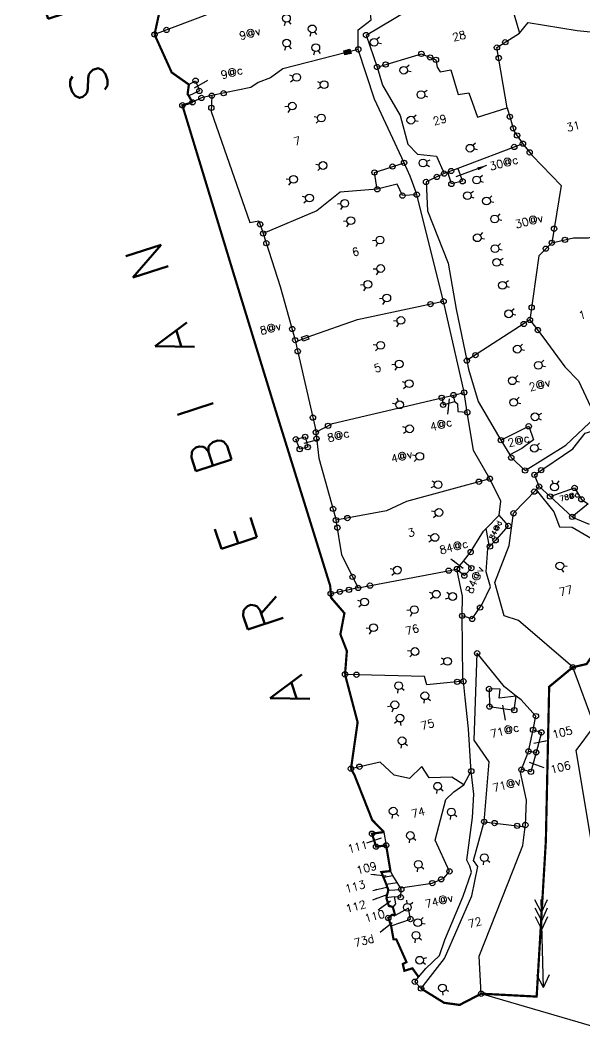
# Model space of a CAD drawing. Header units: metres. Extents: x 301635 to 304225, y 1951688 to 1954328.
# Drawn here: x 301789 to 302434, y 1951697 to 1952855 of the extents above; entities that cross this region are included whole.
import ezdxf

# ---------------------------------------------------------------- set-up
doc = ezdxf.new("R2010")
doc.units = ezdxf.units.M
doc.linetypes.add('DASHDOT', pattern=[1, 0.5, -0.25, 0, -0.25])
for name, color, linetype in [('OFF', 1, 'Continuous'), ('POLY_PARCEL', 6, 'Continuous'), ('POLY_WATER', 4, 'Continuous'), ('SYM_ARROW', 1, 'Continuous'), ('SYM_STONE', 1, 'Continuous'), ('SYM_WELL', 1, 'Continuous'), ('TEXT_MAPOUT', 7, 'Continuous'), ('TEXT_PARCEL', 7, 'Continuous'), ('V_BOUND_LINE', 7, 'Continuous'), ('V_BOUND_STREAM_LINE', 7, 'DASHDOT')]:
    doc.layers.add(name, color=color, linetype=linetype)
doc.styles.get("Standard").update_dxf_attribs({"font": 'simplex.shx'})
doc.dimstyles.get("Standard").update_dxf_attribs({"dimtxt": 0.18, "dimasz": 0.18, "dimexe": 0.18, "dimexo": 0.0625, "dimgap": 0.09, "dimtad": 0, "dimtih": 1, "dimtoh": 1, "dimdec": 4, "dimzin": 0, "dimdsep": 46, "dimtxsty": 'Standard', "dimcen": 0.09, "dimadec": 0, "dimazin": 0, "dimtfac": 1, "dimtdec": 4, "dimtofl": 0, "dimtmove": 0, "dimatfit": 3, "dimfxl": 1, "dimtolj": 1, "dimtzin": 0, "dimarcsym": 0})

# ---------------------------------------------------------------- blocks, each defined once
blk = doc.blocks.new('MOTWELL')
at = {"layer": 'SYM_WELL'}
for points in [[(-0.77, 1.48), (-0.4, 0.77)], [(0.77, 1.48), (0.4, 0.77)]]:
    blk.add_lwpolyline(points, dxfattribs=at)
blk.add_circle((0, 0), 0.871, dxfattribs=at)
blk = doc.blocks.new('STONE')
blk.add_circle((0, 0), 0.851)
blk = doc.blocks.new('STONESQUAREFILLED')
blk.add_hatch(color=256).paths.add_polyline_path([(0.7, -0.48), (0.7, 0.48), (-0.7, 0.48), (-0.7, -0.48)])
blk.add_lwpolyline([(-0.7, 0.48), (0.7, 0.48), (0.7, -0.48), (-0.7, -0.48)], close=True)
blk = doc.blocks.new('STONESQUARE')
blk.add_lwpolyline([(-0.7, 0.48), (0.7, 0.48), (0.7, -0.48), (-0.7, -0.48)], close=True)
blk = doc.blocks.new('RIVERARROW')
for points in [[(0, 0), (3.52, 1.73)], [(0, 0), (24.26, 0)], [(0, 0), (3.52, -1.73)], [(16.05, 0), (19.57, 1.73)], [(16.05, 0), (19.57, -1.73)], [(18.43, 0), (21.95, 1.73)], [(18.43, 0), (21.95, -1.73)], [(20.74, 0), (24.26, 1.73)], [(20.74, 0), (24.26, -1.73)]]:
    blk.add_lwpolyline(points)
blk = doc.blocks.new('TEXTARROW')
blk.add_leader([(0.04, -0.01), (8.68, -0.01)], dimstyle='Standard', override={"dimtxt": 2.5, "dimasz": 2.5, "dimexe": 1.25, "dimexo": 0.625, "dimgap": 0.625, "dimtad": 1, "dimtih": 0, "dimtoh": 0, "dimzin": 8, "dimcen": 2.5, "dimtofl": 1})

msp = doc.modelspace()

# ---------------------------------------------------------------- linework, layer by layer
at = {"layer": 'OFF'}
for points in [[(302246.7, 1951750.2), (302239.5, 1951758)], [(302475.7, 1951697.5), (302315.4, 1951744.3)]]:
    msp.add_lwpolyline(points, dxfattribs=at)
at = {"layer": 'POLY_PARCEL'}
for points in [[(302156.2, 1952916.8), (302084.4, 1952889.2), (302005.6, 1952863.1), (301942.2, 1952839)], [(302265.8, 1952887.3), (302340, 1952884.7), (302350.3, 1952870.7), (302359.1, 1952840.6)], [(302359.1, 1952840.6), (302369.1, 1952852.6), (302425, 1952843.5), (302451.6, 1952841), (302474.3, 1952840.4)], [(302345.1, 1952755.2), (302333.3, 1952824.1), (302359.1, 1952840.6)], [(302175, 1952822), (302088.9, 1952800), (302074.8, 1952789.5), (302060.5, 1952784.3), (302052.2, 1952778.7), (302007.6, 1952769.2)], [(302196.4, 1952801.9), (302247, 1952816.9), (302263.6, 1952810.1), (302265.1, 1952801.8), (302268.6, 1952796.3), (302280.8, 1952798.5), (302288.9, 1952770.6), (302301.2, 1952772.5), (302311.1, 1952744.7), (302345.1, 1952755.2)], [(301981.4, 1952781.9), (301989.1, 1952786.3), (301993.4, 1952774.6), (301981.3, 1952769)], [(302007.6, 1952769.2), (301995.7, 1952766.6), (301985.6, 1952761.6)], [(302007.6, 1952769.2), (302007, 1952751.1), (302051.1, 1952624.3), (302061.5, 1952626.5), (302066.3, 1952611.9)], [(302345.1, 1952755.2), (302353, 1952728.3), (302363, 1952714.4)], [(302363, 1952714.4), (302288.8, 1952686.2)], [(302363, 1952714.4), (302373.6, 1952700.8), (302406.7, 1952666.8), (302396, 1952601.3)], [(302196.6, 1952662.3), (302193.4, 1952681.5), (302227.2, 1952692.6)], [(302277.1, 1952681.7), (302273, 1952680.2)], [(302288.8, 1952686.2), (302294.1, 1952671.5), (302281.3, 1952668.5), (302277.1, 1952681.7)], [(302288.8, 1952686.2), (302277.1, 1952681.7)], [(302241.7, 1952656.2), (302225.4, 1952655.1), (302219.4, 1952668.1), (302196.6, 1952662.3)], [(302196.6, 1952662.3), (302154.4, 1952659.1), (302127.5, 1952637.6), (302066.3, 1952611.9)], [(302396, 1952601.3), (302420.6, 1952606.8), (302438.1, 1952606.8), (302485.8, 1952622.6)], [(302066.3, 1952611.9), (302085.9, 1952551.5), (302102.9, 1952490.2), (302103.4, 1952488.3)], [(302396, 1952601.3), (302381, 1952586.4), (302371, 1952513.2)], [(302103.4, 1952488.3), (302122, 1952495.4), (302173.9, 1952513.6), (302272.4, 1952534.5)], [(302371, 1952513.2), (302299, 1952466.8)], [(302371, 1952513.2), (302385.9, 1952494.1), (302411, 1952459.7), (302426.6, 1952443.8), (302446.1, 1952402.2)], [(302103.4, 1952488.3), (302125.7, 1952390.3), (302126.4, 1952385.1)], [(302270.2, 1952424.4), (302283.7, 1952427.5)], [(302283.7, 1952427.5), (302295.9, 1952430.4)], [(302285.4, 1952420.1), (302283.7, 1952427.5)], [(302126.4, 1952385.1), (302145.5, 1952395.1), (302270.2, 1952424.4)], [(302270.2, 1952424.4), (302271.9, 1952416.3), (302285.4, 1952420.1)], [(302285.4, 1952420.1), (302288.4, 1952417.4), (302288.7, 1952408.8), (302299.5, 1952407.9)], [(302337.9, 1952376), (302369.6, 1952391.9), (302375.1, 1952376.5), (302361.8, 1952366.5), (302348, 1952359.1)], [(302126.4, 1952385.1), (302130, 1952355.3), (302148.9, 1952287.4), (302149.4, 1952284.6)], [(302325.2, 1952332), (302229.9, 1952306), (302207.3, 1952295.3), (302149.4, 1952284.6)], [(302394, 1952311.7), (302381.6, 1952323.1)], [(302394, 1952311.7), (302422, 1952321.5), (302429.8, 1952308.5), (302437.4, 1952303.5), (302419.4, 1952288.5)], [(302378.1, 1952319.4), (302398.2, 1952294.3), (302404.8, 1952277.2), (302419.2, 1952276.7), (302442.3, 1952263.4), (302444.7, 1952252)], [(302419.4, 1952288.5), (302394, 1952311.7)], [(302321, 1952275.4), (302336, 1952290.5)], [(302439.2, 1952279.9), (302420.7, 1952287.2), (302419.4, 1952288.5)], [(302149.4, 1952284.6), (302155.8, 1952245), (302174.8, 1952207.4)], [(302295, 1952238), (302303.3, 1952248.3), (302318, 1952272.3), (302321, 1952275.4)], [(302324.9, 1952254.3), (302321, 1952275.4)], [(302174.8, 1952207.4), (302287.7, 1952228.9)], [(302287.7, 1952228.9), (302296.1, 1952221.4), (302304.1, 1952230), (302295, 1952238)], [(302287.7, 1952228.9), (302295, 1952238)], [(302293.6, 1952175.5), (302294.1, 1952198), (302287.7, 1952228.9)], [(302174.8, 1952207.4), (302143.5, 1952200.7)], [(302305.1, 1952172), (302293.6, 1952175.5)], [(302295, 1952100.9), (302253.1, 1952096.7), (302250.7, 1952106.3), (302159.8, 1952108.7)], [(302374.6, 1952045.4), (302384.1, 1952042.5), (302378.1, 1952019.7)], [(302378.1, 1952019.7), (302372.2, 1951997.5), (302361.4, 1952000)], [(302378.1, 1952019.7), (302369.4, 1952020.8)], [(302295.7, 1951982.8), (302281.8, 1951991.5), (302256, 1951990.5), (302247.5, 1952003.6), (302233.6, 1951990), (302215.9, 1951993.6), (302199.9, 1952008.7), (302166.6, 1952001.1)], [(302295.7, 1951982.8), (302304, 1951998.3)], [(302223.1, 1951865.1), (302259.5, 1951870.5), (302272.5, 1951876), (302279.1, 1951883.9), (302262.8, 1951919.4), (302275.1, 1951965.9), (302284.2, 1951974.8), (302295.7, 1951982.8)], [(302318.8, 1951940.5), (302365.5, 1951934.8)], [(302204.3, 1951928.8), (302206.8, 1951913.6)], [(302214.6, 1951879.3), (302211.7, 1951884.3)], [(302203.6, 1951877.4), (302214.6, 1951879.3)], [(302207, 1951869.2), (302219.5, 1951871.3)], [(302219.5, 1951871.3), (302214.6, 1951879.3)], [(302223.1, 1951865.1), (302219.5, 1951871.3)], [(302209.3, 1951862.4), (302224, 1951863.4)], [(302215.9, 1951855.4), (302223.4, 1951854.4), (302224, 1951863.4)], [(302224, 1951863.4), (302223.1, 1951865.1)], [(302206.9, 1951853.9), (302215.9, 1951855.4)], [(302215.9, 1951855.4), (302217.6, 1951846.8), (302214.4, 1951843.2)], [(302212.4, 1951821.9), (302234.6, 1951829.5), (302232.2, 1951841.9), (302217.1, 1951833.5)]]:
    msp.add_lwpolyline(points, dxfattribs=at)
for points in [[(302103.6, 1952377), (302114.2, 1952379.8), (302117.2, 1952368), (302108, 1952365.8)], [(302355.4, 1952084), (302335.9, 1952081.7), (302337.1, 1952091.7), (302324.3, 1952092.1), (302324.8, 1952071.9), (302353.2, 1952067.9)]]:
    msp.add_lwpolyline(points, close=True, dxfattribs=at)
at = {"layer": 'POLY_WATER'}
for points in [[(302175, 1952822), (302174.9, 1952844.3), (302189.5, 1952855.6), (302187.3, 1952877), (302156.2, 1952916.8)], [(302183.8, 1952838.4), (302265.8, 1952887.3)], [(302183.8, 1952838.4), (302196.4, 1952801.9)], [(302227.2, 1952692.6), (302193.3, 1952765.3), (302175, 1952822)], [(302196.4, 1952801.9), (302202.5, 1952781), (302222.7, 1952746.7), (302231.7, 1952714), (302242.5, 1952702.4), (302264.4, 1952700.1), (302273, 1952680.2)], [(302241.7, 1952656.2), (302241.1, 1952658.7), (302234.4, 1952677.3), (302227.2, 1952692.6)], [(302273, 1952680.2), (302252.3, 1952670.7), (302254, 1952637.7), (302277.6, 1952578.2), (302286.8, 1952525.6), (302299, 1952466.8)], [(302272.4, 1952534.5), (302241.7, 1952656.2)], [(302295.9, 1952430.4), (302295.6, 1952432.7), (302273.2, 1952531.2), (302272.4, 1952534.5)], [(302299, 1952466.8), (302301, 1952456.9), (302311.7, 1952420.3), (302337.9, 1952376)], [(302299.5, 1952407.9), (302295.9, 1952430.4)], [(302381.6, 1952323.1), (302376.2, 1952336.5), (302420, 1952366.1), (302434, 1952384.2), (302449.5, 1952388.4), (302490.6, 1952430.7), (302495.2, 1952433.1)], [(302325.2, 1952332), (302306.6, 1952364.3), (302299.5, 1952407.9)], [(302348, 1952359.1), (302349.7, 1952356.1), (302365.5, 1952341.4), (302411.9, 1952370.4), (302446.1, 1952402.2)], [(302337.9, 1952376), (302348, 1952359.1)], [(302336, 1952290.5), (302337.9, 1952306.3), (302325.2, 1952332)], [(302378.1, 1952319.4), (302381.6, 1952323.1)], [(302420, 1952116.9), (302357.9, 1952170.1), (302341.4, 1952175.6), (302330.9, 1952213.4), (302347.2, 1952255.8), (302352.2, 1952292.6), (302378.1, 1952319.4)], [(302332.7, 1952262.8), (302346.4, 1952278.1), (302336, 1952290.5)], [(302305.1, 1952172), (302316.6, 1952188.7), (302325.9, 1952208.8), (302321, 1952225.7), (302323.1, 1952252.3), (302331.8, 1952261.8), (302332.7, 1952262.8)], [(302295, 1952100.9), (302294.5, 1952105.4), (302293.6, 1952175.5)], [(302318.8, 1951940.5), (302324.4, 1952009), (302307.4, 1952033.8), (302310.7, 1952132.8)], [(302355.4, 1952084), (302341.8, 1952094.5), (302310.7, 1952132.8)], [(302475.7, 1951697.5), (302458.1, 1951708.6), (302464, 1951782.5), (302423.8, 1952021.9), (302444.9, 1952050), (302420, 1952116.9)], [(302304, 1951998.3), (302303.4, 1952003.4), (302300.8, 1952046.5), (302297.2, 1952081.8), (302295, 1952100.9)], [(302374.6, 1952045.4), (302377.9, 1952061.1), (302361.1, 1952079.6), (302355.4, 1952084)], [(302369.4, 1952020.8), (302374.6, 1952045.4)], [(302361.4, 1952000), (302369.4, 1952020.8)], [(302243.9, 1951763.3), (302252.1, 1951773), (302267.7, 1951787.9), (302273.7, 1951805.8), (302294.8, 1951855.6), (302304.4, 1951883.1), (302302.4, 1951890), (302298.8, 1951896.8), (302305.5, 1951945.4), (302307, 1951972), (302304, 1951998.3)], [(302365.5, 1951934.8), (302365.8, 1951936.8), (302367.1, 1951965.3), (302360.2, 1951996.7), (302361.4, 1952000)], [(302246.7, 1951750.2), (302273.4, 1951784.5), (302304.6, 1951855.9), (302311.5, 1951889.3), (302306.4, 1951896.3), (302318.8, 1951940.5)], [(302315.4, 1951744.3), (302312.9, 1951787), (302352, 1951885.3), (302363, 1951913.3), (302365.5, 1951934.8)], [(302239.5, 1951758), (302243.9, 1951763.3)]]:
    msp.add_lwpolyline(points, dxfattribs=at)
at = {"layer": 'V_BOUND_LINE', "const_width": 2.54}
for points in [[(301921.7, 1952941.7), (301927.8, 1952896.2), (301949, 1952870.3), (301942.2, 1952839)], [(301942.2, 1952839), (301961.8, 1952795.7), (301981.4, 1952781.9)], [(301981.4, 1952781.9), (301980, 1952771.1), (301981.3, 1952769)], [(301985.6, 1952761.6), (301974, 1952758.2), (302033.7, 1952562.3), (302079.7, 1952412.6), (302142.9, 1952209.7), (302143.5, 1952200.7)], [(301981.3, 1952769), (301985.6, 1952761.6)], [(302143.5, 1952200.7), (302143.9, 1952196.2), (302159.1, 1952178.6), (302154.5, 1952154.4), (302161.9, 1952135.4), (302159.8, 1952108.7)], [(302447.3, 1952137.2), (302435.7, 1952120.5), (302420, 1952116.9)], [(302159.8, 1952108.7), (302174.2, 1952054), (302166.6, 1952001.1)], [(302166.6, 1952001.1), (302170.6, 1951993.8), (302190.9, 1951942.4), (302204.3, 1951928.8)], [(302204.3, 1951928.8), (302190.6, 1951926.9), (302195.3, 1951912.1), (302206.8, 1951913.6)], [(302206.8, 1951913.6), (302211.7, 1951884.3)], [(302211.7, 1951884.3), (302201.3, 1951883.1), (302203.6, 1951877.4)], [(302203.6, 1951877.4), (302207, 1951869.2)], [(302207, 1951869.2), (302209.3, 1951862.4)], [(302209.3, 1951862.4), (302206.9, 1951853.9)], [(302206.9, 1951853.9), (302209.8, 1951844.6), (302214.4, 1951843.2)], [(302217.1, 1951833.5), (302213.7, 1951834.4), (302209.2, 1951830.8), (302212.4, 1951821.9)], [(302214.4, 1951843.2), (302217.1, 1951833.5)], [(302243.9, 1951763.3), (302236.8, 1951773.2), (302227.6, 1951770.5), (302225.8, 1951778.1), (302230, 1951780.4), (302218.4, 1951806.3), (302215.2, 1951806.3), (302212.4, 1951821.9)], [(302246.7, 1951750.2), (302273, 1951733.9), (302290.7, 1951731.5), (302315.4, 1951744.3)]]:
    msp.add_lwpolyline(points, dxfattribs=at)
at = {"layer": 'V_BOUND_STREAM_LINE', "ltscale": 10, "const_width": 2.54}
msp.add_lwpolyline([(302315.4, 1951744.3), (302378.7, 1951741), (302389.2, 1951918.4), (302393, 1952094.6), (302420, 1952116.9)], dxfattribs=at)

# ---------------------------------------------------------------- block references
at = {"layer": 'SYM_ARROW'}
for name, p, xscale, yscale, zscale, rotation in [('TEXTARROW', (302002.8, 1952786.6), 2.030390997190431, 2.030390997190431, 2.030390997190431, 210.4587826409339), ('TEXTARROW', (302321.7, 1952689.4), 4.304324989419583, 4.304324989419583, 4.304324989419583, 199.9460778048858), ('TEXTARROW', (302277.2, 1952405.8), 2.030390997190431, 2.030390997190431, 2.030390997190431, 83.9570639038659), ('TEXTARROW', (302129.8, 1952376.8), 2.030390997190431, 2.030390997190431, 2.030390997190431, 194.5318667337152), ('TEXTARROW', (302280.8, 1952240.8), 2.030390997190431, 2.030390997190431, 2.030390997190431, 321.4700517184274), ('TEXTARROW', (302343.1, 1952056.4), 2.030390997190432, 2.030390997190432, 2.030390997190432, 100.5387760735875), ('TEXTARROW', (302392.6, 1952033.4), 2.030390997190432, 2.030390997190432, 2.030390997190432, 191.7197439690887), ('TEXTARROW', (302387.3, 1952002.2), 2.030390997190431, 2.030390997190431, 2.030390997190431, 160.3873986521874), ('TEXTARROW', (302184.6, 1951916.4), 2.030390997190431, 2.030390997190431, 2.030390997190431, 18.76311060979005), ('TEXTARROW', (302189.2, 1951880.6), 2.030390997190432, 2.030390997190432, 2.030390997190432, 354.3077022298179), ('TEXTARROW', (302191.4, 1951862.2), 2.030390997190432, 2.030390997190432, 2.030390997190432, 13.23151114306953), ('TEXTARROW', (302191.5, 1951851.5), 2.030390997190432, 2.030390997190432, 2.030390997190432, 19.83996251049962), ('TEXTARROW', (302197.6, 1951840.1), 2.030390997190432, 2.030390997190432, 2.030390997190432, 35.79191806614742), ('RIVERARROW', (302386.4, 1951751.4), 4.13536735098269, 4.13536735098269, 4.13536735098269, 91.43880094477701), ('TEXTARROW', (302199.8, 1951814.6), 2.030390997190431, 2.030390997190431, 2.030390997190431, 38.81017363153967)]:
    msp.add_blockref(name, p, dxfattribs=dict(at, xscale=xscale, yscale=yscale, zscale=zscale, rotation=rotation))
at = {"layer": 'SYM_STONE'}
for name, p, xscale, yscale, zscale, rotation in [('STONE', (301942.2, 1952839), 3.553184245083255, 3.553184245083255, 3.553184245083255, 14.53186673371526), ('STONE', (301955.9, 1952844.2), 3.553184245083255, 3.553184245083255, 3.553184245083255, 14.53186673371526), ('STONE', (302183.8, 1952838.4), 3.553184245083255, 3.553184245083255, 3.553184245083255, 14.53186673371526), ('STONE', (302342.8, 1952830.2), 3.553184245083255, 3.553184245083255, 3.553184245083255, 14.53186673371526), ('STONESQUAREFILLED', (302162.6, 1952818.9), 5.075977492976079, 5.075977492976079, 5.075977492976079, 14.34889338017256), ('STONE', (302175, 1952822), 3.553184245083255, 3.553184245083255, 3.553184245083255, 14.53186673371526), ('STONE', (302247, 1952816.9), 3.553184245083255, 3.553184245083255, 3.553184245083255, 14.53186673371526), ('STONE', (302333.3, 1952824.1), 3.553184245083255, 3.553184245083255, 3.553184245083255, 14.53186673371526), ('STONE', (302206.2, 1952804.8), 3.553184245083255, 3.553184245083255, 3.553184245083255, 14.53186673371526), ('STONE', (302257.1, 1952812.8), 3.553184245083255, 3.553184245083255, 3.553184245083255, 14.53186673371526), ('STONE', (302263.6, 1952810.1), 3.553184245083255, 3.553184245083255, 3.553184245083255, 14.53186673371526), ('STONE', (302335.4, 1952812.1), 3.553184245083255, 3.553184245083255, 3.553184245083255, 14.53186673371526), ('STONE', (302196.4, 1952801.9), 3.553184245083255, 3.553184245083255, 3.553184245083255, 14.53186673371526), ('STONE', (301989.1, 1952786.3), 3.553184245083255, 3.553184245083255, 3.553184245083255, 14.53186673371526), ('STONE', (301993.4, 1952774.6), 3.553184245083255, 3.553184245083255, 3.553184245083255, 14.53186673371526), ('STONE', (302007.6, 1952769.2), 3.553184245083255, 3.553184245083255, 3.553184245083255, 14.53186673371526), ('STONE', (302021.1, 1952772), 3.553184245083255, 3.553184245083255, 3.553184245083255, 14.53186673371526), ('STONE', (301974, 1952758.2), 3.553184245083255, 3.553184245083255, 3.553184245083255, 14.53186673371526), ('STONE', (301985.6, 1952761.6), 3.553184245083255, 3.553184245083255, 3.553184245083255, 14.53186673371526), ('STONE', (301995.7, 1952766.6), 3.553184245083255, 3.553184245083255, 3.553184245083255, 14.53186673371526), ('STONE', (302007.1, 1952755.3), 3.553184245083255, 3.553184245083255, 3.553184245083255, 14.53186673371526), ('STONE', (302348.1, 1952745.1), 3.553184245083255, 3.553184245083255, 3.553184245083255, 14.53186673371526), ('STONE', (302351.9, 1952732), 3.553184245083255, 3.553184245083255, 3.553184245083255, 14.53186673371526), ('STONE', (302356.3, 1952723.7), 3.553184245083255, 3.553184245083255, 3.553184245083255, 14.53186673371526), ('STONE', (302353.1, 1952710.7), 3.553184245083255, 3.553184245083255, 3.553184245083255, 14.53186673371526), ('STONE', (302363, 1952714.4), 3.553184245083255, 3.553184245083255, 3.553184245083255, 14.53186673371526), ('STONE', (302370.7, 1952704.5), 3.553184245083255, 3.553184245083255, 3.553184245083255, 14.53186673371526), ('STONE', (302214, 1952688.3), 3.553184245083255, 3.553184245083255, 3.553184245083255, 14.53186673371526), ('STONE', (302227.2, 1952692.6), 3.553184245083255, 3.553184245083255, 3.553184245083255, 14.53186673371526), ('STONE', (302193.4, 1952681.5), 3.553184245083255, 3.553184245083255, 3.553184245083255, 14.53186673371526), ('STONE', (302264.7, 1952676.4), 3.553184245083255, 3.553184245083255, 3.553184245083255, 14.53186673371526), ('STONE', (302273, 1952680.2), 3.553184245083255, 3.553184245083255, 3.553184245083255, 14.53186673371526), ('STONE', (302281, 1952683.2), 3.553184245083255, 3.553184245083255, 3.553184245083255, 14.53186673371526), ('STONE', (302252.3, 1952670.7), 3.553184245083255, 3.553184245083255, 3.553184245083255, 14.53186673371526), ('STONE', (302281.3, 1952668.5), 3.553184245083255, 3.553184245083255, 3.553184245083255, 14.53186673371526), ('STONE', (302294.1, 1952671.5), 3.553184245083255, 3.553184245083255, 3.553184245083255, 14.53186673371526), ('STONE', (302196.6, 1952662.3), 3.553184245083255, 3.553184245083255, 3.553184245083255, 14.53186673371526), ('STONE', (302225.4, 1952655.1), 3.553184245083255, 3.553184245083255, 3.553184245083255, 14.53186673371526), ('STONE', (302241.7, 1952656.2), 3.553184245083255, 3.553184245083255, 3.553184245083255, 14.53186673371526), ('STONE', (302062.9, 1952622.3), 3.553184245083255, 3.553184245083255, 3.553184245083255, 14.53186673371526), ('STONE', (302066.3, 1952611.9), 3.553184245083255, 3.553184245083255, 3.553184245083255, 14.53186673371526), ('STONE', (302398.6, 1952617.3), 3.553184245083255, 3.553184245083255, 3.553184245083255, 14.53186673371526), ('STONE', (302069.9, 1952600.8), 3.553184245083255, 3.553184245083255, 3.553184245083255, 14.53186673371526), ('STONE', (302389.2, 1952594.6), 3.553184245083255, 3.553184245083255, 3.553184245083255, 14.53186673371526), ('STONE', (302396, 1952601.3), 3.553184245083255, 3.553184245083255, 3.553184245083255, 14.53186673371526), ('STONE', (302411, 1952604.7), 3.553184245083255, 3.553184245083255, 3.553184245083255, 14.53186673371526), ('STONE', (302257.4, 1952531.3), 3.553184245083255, 3.553184245083255, 3.553184245083255, 14.53186673371526), ('STONE', (302272.4, 1952534.5), 3.553184245083255, 3.553184245083255, 3.553184245083255, 14.53186673371526), ('STONE', (302373, 1952527.4), 3.553184245083255, 3.553184245083255, 3.553184245083255, 14.53186673371526), ('STONE', (302099.4, 1952502.9), 3.553184245083255, 3.553184245083255, 3.553184245083255, 14.53186673371526), ('STONE', (302363.9, 1952508.6), 3.553184245083255, 3.553184245083255, 3.553184245083255, 14.53186673371526), ('STONE', (302371, 1952513.2), 3.553184245083255, 3.553184245083255, 3.553184245083255, 14.53186673371526), ('STONESQUARE', (302114.3, 1952492.4), 5.075977492976079, 5.075977492976079, 5.075977492976079, 20.7501155798129), ('STONE', (302380, 1952501.7), 3.553184245083255, 3.553184245083255, 3.553184245083255, 14.53186673371526), ('STONE', (302102.9, 1952490.2), 3.553184245083255, 3.553184245083255, 3.553184245083255, 14.53186673371526), ('STONE', (302105.8, 1952477.5), 3.553184245083255, 3.553184245083255, 3.553184245083255, 14.53186673371526), ('STONE', (302308.8, 1952473.1), 3.553184245083255, 3.553184245083255, 3.553184245083255, 14.53186673371526), ('STONE', (302299, 1952466.8), 3.553184245083255, 3.553184245083255, 3.553184245083255, 14.53186673371526), ('STONE', (302270.2, 1952424.4), 3.553184245083255, 3.553184245083255, 3.553184245083255, 14.53186673371526), ('STONE', (302283.7, 1952427.5), 3.553184245083255, 3.553184245083255, 3.553184245083255, 14.53186673371526), ('STONE', (302295.9, 1952430.4), 3.553184245083255, 3.553184245083255, 3.553184245083255, 14.53186673371526), ('STONE', (302271.9, 1952416.3), 3.553184245083255, 3.553184245083255, 3.553184245083255, 14.53186673371526), ('STONE', (302123.1, 1952401.8), 3.553184245083255, 3.553184245083255, 3.553184245083255, 14.53186673371526), ('STONE', (302299.5, 1952407.9), 3.553184245083255, 3.553184245083255, 3.553184245083255, 14.53186673371526), ('STONE', (302140.4, 1952392.4), 3.553184245083255, 3.553184245083255, 3.553184245083255, 14.53186673371526), ('STONE', (302369.6, 1952391.9), 3.553184245083255, 3.553184245083255, 3.553184245083255, 14.53186673371526), ('STONE', (302103.6, 1952377), 3.553184245083255, 3.553184245083255, 3.553184245083255, 14.53186673371526), ('STONE', (302114.2, 1952379.8), 3.553184245083255, 3.553184245083255, 3.553184245083255, 14.53186673371526), ('STONE', (302126.4, 1952385.1), 3.553184245083255, 3.553184245083255, 3.553184245083255, 14.53186673371526), ('STONE', (302127.2, 1952377.8), 3.553184245083255, 3.553184245083255, 3.553184245083255, 14.53186673371526), ('STONE', (302337.9, 1952376), 3.553184245083255, 3.553184245083255, 3.553184245083255, 14.53186673371526), ('STONE', (302108, 1952365.8), 3.553184245083255, 3.553184245083255, 3.553184245083255, 14.53186673371526), ('STONE', (302117.2, 1952368), 3.553184245083255, 3.553184245083255, 3.553184245083255, 14.53186673371526), ('STONE', (302349.7, 1952356.1), 3.553184245083255, 3.553184245083255, 3.553184245083255, 14.53186673371526), ('STONE', (302365.5, 1952341.4), 3.553184245083255, 3.553184245083255, 3.553184245083255, 14.53186673371526), ('STONE', (302383.9, 1952341.8), 3.553184245083255, 3.553184245083255, 3.553184245083255, 14.53186673371526), ('STONE', (302312.8, 1952328.6), 3.553184245083255, 3.553184245083255, 3.553184245083255, 14.53186673371526), ('STONE', (302325.2, 1952332), 3.553184245083255, 3.553184245083255, 3.553184245083255, 14.53186673371526), ('STONE', (302376.2, 1952336.5), 3.553184245083255, 3.553184245083255, 3.553184245083255, 14.53186673371526), ('STONE', (302376, 1952317.3), 3.553184245083255, 3.553184245083255, 3.553184245083255, 14.53186673371526), ('STONE', (302381.6, 1952323.1), 3.553184245083255, 3.553184245083255, 3.553184245083255, 14.53186673371526), ('STONE', (302422, 1952321.5), 3.553184245083255, 3.553184245083255, 3.553184245083255, 14.53186673371526), ('STONE', (302394, 1952311.7), 3.553184245083255, 3.553184245083255, 3.553184245083255, 14.53186673371526), ('STONE', (302429.8, 1952308.5), 3.553184245083255, 3.553184245083255, 3.553184245083255, 14.53186673371526), ('STONE', (302146.1, 1952297.6), 3.553184245083255, 3.553184245083255, 3.553184245083255, 14.53186673371526), ('STONE', (302149.4, 1952284.7), 3.553184245083255, 3.553184245083255, 3.553184245083255, 14.53186673371526), ('STONE', (302162.5, 1952287.1), 3.553184245083255, 3.553184245083255, 3.553184245083255, 14.53186673371526), ('STONE', (302352.2, 1952292.6), 3.553184245083255, 3.553184245083255, 3.553184245083255, 14.53186673371526), ('STONE', (302419.4, 1952288.5), 3.553184245083255, 3.553184245083255, 3.553184245083255, 14.53186673371526), ('STONE', (302151.1, 1952276.1), 3.553184245083255, 3.553184245083255, 3.553184245083255, 14.53186673371526), ('STONE', (302346.4, 1952278.1), 3.553184245083255, 3.553184245083255, 3.553184245083255, 14.53186673371526), ('STONE', (302331.8, 1952261.8), 3.553184245083255, 3.553184245083255, 3.553184245083255, 14.53186673371526), ('STONE', (302303.3, 1952248.3), 3.553184245083255, 3.553184245083255, 3.553184245083255, 14.53186673371526), ('STONE', (302325.3, 1952254.7), 3.553184245083255, 3.553184245083255, 3.553184245083255, 14.53186673371526), ('STONE', (302278.2, 1952227.1), 3.553184245083255, 3.553184245083255, 3.553184245083255, 14.53186673371526), ('STONE', (302287.7, 1952228.9), 3.553184245083255, 3.553184245083255, 3.553184245083255, 14.53186673371526), ('STONE', (302304.1, 1952230), 3.553184245083255, 3.553184245083255, 3.553184245083255, 14.53186673371526), ('STONE', (302168.4, 1952220), 3.553184245083255, 3.553184245083255, 3.553184245083255, 14.53186673371526), ('STONE', (302296.1, 1952221.4), 3.553184245083255, 3.553184245083255, 3.553184245083255, 14.53186673371526), ('STONE', (302153.9, 1952203), 3.553184245083255, 3.553184245083255, 3.553184245083255, 14.53186673371526), ('STONE', (302164.3, 1952205.2), 3.553184245083255, 3.553184245083255, 3.553184245083255, 14.53186673371526), ('STONE', (302174.8, 1952207.4), 3.553184245083255, 3.553184245083255, 3.553184245083255, 14.53186673371526), ('STONE', (302188.3, 1952210), 3.553184245083255, 3.553184245083255, 3.553184245083255, 14.53186673371526), ('STONE', (302143.5, 1952200.7), 3.553184245083255, 3.553184245083255, 3.553184245083255, 14.53186673371526), ('STONE', (302314.1, 1952185), 3.553184245083255, 3.553184245083255, 3.553184245083255, 14.53186673371526), ('STONE', (302293.6, 1952175.5), 3.553184245083255, 3.553184245083255, 3.553184245083255, 14.53186673371526), ('STONE', (302305.1, 1952172), 3.553184245083255, 3.553184245083255, 3.553184245083255, 14.53186673371526), ('STONE', (302310.7, 1952132.8), 3.553184245083255, 3.553184245083255, 3.553184245083255, 14.53186673371526), ('STONE', (302159.8, 1952108.7), 3.553184245083255, 3.553184245083255, 3.553184245083255, 14.53186673371526), ('STONE', (302172.9, 1952108.3), 3.553184245083255, 3.553184245083255, 3.553184245083255, 14.53186673371526), ('STONE', (302420, 1952116.9), 3.553184245083255, 3.553184245083255, 3.553184245083255, 14.53186673371526), ('STONE', (302287.9, 1952100.2), 3.553184245083255, 3.553184245083255, 3.553184245083255, 14.53186673371526), ('STONE', (302295, 1952100.9), 3.553184245083255, 3.553184245083255, 3.553184245083255, 14.53186673371526), ('STONE', (302324.3, 1952092.1), 3.553184245083255, 3.553184245083255, 3.553184245083255, 14.53186673371526), ('STONE', (302324.8, 1952071.9), 3.553184245083255, 3.553184245083255, 3.553184245083255, 14.53186673371526), ('STONE', (302353.2, 1952067.9), 3.553184245083255, 3.553184245083255, 3.553184245083255, 14.53186673371526), ('STONE', (302377.9, 1952061.1), 3.553184245083255, 3.553184245083255, 3.553184245083255, 14.53186673371526), ('STONE', (302374.6, 1952045.4), 3.553184245083255, 3.553184245083255, 3.553184245083255, 14.53186673371526), ('STONE', (302384.1, 1952042.5), 3.553184245083255, 3.553184245083255, 3.553184245083255, 14.53186673371526), ('STONE', (302369.4, 1952020.8), 3.553184245083255, 3.553184245083255, 3.553184245083255, 14.53186673371526), ('STONE', (302378.1, 1952019.7), 3.553184245083255, 3.553184245083255, 3.553184245083255, 14.53186673371526), ('STONE', (302166.6, 1952001.1), 3.553184245083255, 3.553184245083255, 3.553184245083255, 14.53186673371526), ('STONE', (302176.2, 1952003.3), 3.553184245083255, 3.553184245083255, 3.553184245083255, 14.53186673371526), ('STONE', (302304, 1951998.3), 3.553184245083255, 3.553184245083255, 3.553184245083255, 14.53186673371526), ('STONE', (302361.4, 1952000), 3.553184245083255, 3.553184245083255, 3.553184245083255, 14.53186673371526), ('STONE', (302372.2, 1951997.5), 3.553184245083255, 3.553184245083255, 3.553184245083255, 14.53186673371526), ('STONE', (302318.8, 1951940.5), 3.553184245083255, 3.553184245083255, 3.553184245083255, 14.53186673371526), ('STONE', (302330.7, 1951939), 3.553184245083255, 3.553184245083255, 3.553184245083255, 14.53186673371526), ('STONE', (302356.4, 1951935.9), 3.553184245083255, 3.553184245083255, 3.553184245083255, 14.53186673371526), ('STONE', (302365.8, 1951936.8), 3.553184245083255, 3.553184245083255, 3.553184245083255, 14.53186673371526), ('STONE', (302190.6, 1951926.9), 3.553184245083255, 3.553184245083255, 3.553184245083255, 14.53186673371526), ('STONE', (302195.3, 1951912.1), 3.553184245083255, 3.553184245083255, 3.553184245083255, 14.53186673371526), ('STONE', (302206.8, 1951913.6), 3.553184245083255, 3.553184245083255, 3.553184245083255, 14.53186673371526), ('STONE', (302279.1, 1951883.9), 3.553184245083255, 3.553184245083255, 3.553184245083255, 14.53186673371526), ('STONE', (302259.5, 1951870.5), 3.553184245083255, 3.553184245083255, 3.553184245083255, 14.53186673371526), ('STONE', (302269.6, 1951874.8), 3.553184245083255, 3.553184245083255, 3.553184245083255, 14.53186673371526), ('STONE', (302223.4, 1951854.4), 3.553184245083255, 3.553184245083255, 3.553184245083255, 14.53186673371526), ('STONE', (302224, 1951863.4), 3.553184245083255, 3.553184245083255, 3.553184245083255, 14.53186673371526), ('STONE', (302209.2, 1951830.8), 3.553184245083255, 3.553184245083255, 3.553184245083255, 14.53186673371526), ('STONE', (302234.6, 1951829.5), 3.553184245083255, 3.553184245083255, 3.553184245083255, 14.53186673371526), ('STONE', (302239.5, 1951758), 3.553184245083255, 3.553184245083255, 3.553184245083255, 14.53186673371526), ('STONE', (302246.7, 1951750.2), 3.553184245083255, 3.553184245083255, 3.553184245083255, 14.53186673371526), ('STONE', (302315.4, 1951744.3), 3.553184245083255, 3.553184245083255, 3.553184245083255, 14.53186673371526)]:
    msp.add_blockref(name, p, dxfattribs=dict(at, xscale=xscale, yscale=yscale, zscale=zscale, rotation=rotation))
at = {"layer": 'SYM_WELL'}
for p, xscale, yscale, zscale, rotation in [((302092.9, 1952857.4), 5.075977492976079, 5.075977492976079, 5.075977492976079, 192.4611732005353), ((302122.3, 1952845.4), 5.075977492976079, 5.075977492976079, 5.075977492976079, 192.4611732005353), ((302093.2, 1952829.2), 5.075977492976079, 5.075977492976079, 5.075977492976079, 192.4611732005353), ((302193, 1952830.1), 5.075977492976079, 5.075977492976079, 5.075977492976079, 286.1725305984467), ((302126.4, 1952824), 5.075977492976079, 5.075977492976079, 5.075977492976079, 192.4611732005353), ((302104.5, 1952790.1), 5.075977492976078, 5.075977492976078, 5.075977492976078, 98.95493603901575), ((302226.9, 1952798.2), 5.075977492976079, 5.075977492976079, 5.075977492976079, 286.1725305984467), ((302135.9, 1952781.7), 5.075977492976079, 5.075977492976079, 5.075977492976079, 93.2080485612566), ((302246.6, 1952770.4), 5.075977492976079, 5.075977492976079, 5.075977492976079, 276.519991145467), ((302099.5, 1952757.3), 5.075977492976079, 5.075977492976079, 5.075977492976079, 120.6489579486877), ((302132.7, 1952743.7), 5.075977492976079, 5.075977492976079, 5.075977492976079, 106.9522168497593), ((302235, 1952741.2), 5.075977492976079, 5.075977492976079, 5.075977492976079, 286.1725305984467), ((302302.7, 1952709.2), 5.075977492976079, 5.075977492976079, 5.075977492976079, 286.1725305984467), ((302134.7, 1952689.5), 5.075977492976079, 5.075977492976079, 5.075977492976079, 105.9625288266584), ((302248.9, 1952692.4), 5.075977492976079, 5.075977492976079, 5.075977492976079, 265.8638514814257), ((302101, 1952673.7), 5.075977492976079, 5.075977492976079, 5.075977492976079, 112.8897178589046), ((302310.1, 1952673), 5.075977492976079, 5.075977492976079, 5.075977492976079, 278.0486275847746), ((302119.2, 1952652.4), 5.075977492976079, 5.075977492976079, 5.075977492976079, 103.8028760847244), ((302299.6, 1952655.1), 5.075977492976079, 5.075977492976079, 5.075977492976079, 276.3975517566536), ((302159.5, 1952646.3), 5.075977492976079, 5.075977492976079, 5.075977492976079, 120.6489579486877), ((302321.4, 1952648.9), 5.075977492976079, 5.075977492976079, 5.075977492976079, 286.1725305984467), ((302330.7, 1952628.4), 5.075977492976079, 5.075977492976079, 5.075977492976079, 286.1725305984467), ((302166.4, 1952626.6), 5.075977492976079, 5.075977492976079, 5.075977492976079, 120.6489579486877), ((302199.7, 1952604.5), 5.075977492976079, 5.075977492976079, 5.075977492976079, 120.6489579486877), ((302310.8, 1952607), 5.075977492976079, 5.075977492976079, 5.075977492976079, 286.1725305984467), ((302331.1, 1952594.5), 5.075977492976079, 5.075977492976079, 5.075977492976079, 286.1725305984467), ((302200.4, 1952571.9), 5.075977492976079, 5.075977492976079, 5.075977492976079, 120.6489579486877), ((302333.1, 1952578.9), 5.075977492976079, 5.075977492976079, 5.075977492976079, 273.7744288551143), ((302185.9, 1952553.8), 5.075977492976079, 5.075977492976079, 5.075977492976079, 120.6489579486877), ((302339.7, 1952552.8), 5.075977492976079, 5.075977492976079, 5.075977492976079, 279.0529714365926), ((302207.5, 1952538.2), 5.075977492976079, 5.075977492976079, 5.075977492976079, 120.6489579486877), ((302223.6, 1952512.7), 5.075977492976079, 5.075977492976079, 5.075977492976079, 120.6489579486877), ((302346.7, 1952520.2), 5.075977492976079, 5.075977492976079, 5.075977492976079, 286.1725305984467), ((302200.5, 1952484.3), 5.075977492976078, 5.075977492976078, 5.075977492976078, 110.0373248018132), ((302356.5, 1952479.9), 5.075977492976079, 5.075977492976079, 5.075977492976079, 286.1725305984467), ((302221.7, 1952463), 5.075977492976079, 5.075977492976079, 5.075977492976079, 120.6489579486877), ((302380.6, 1952461.4), 5.075977492976079, 5.075977492976079, 5.075977492976079, 286.1725305984467), ((302350.9, 1952443.8), 5.075977492976079, 5.075977492976079, 5.075977492976079, 286.1725305984467), ((302233.1, 1952440.5), 5.075977492976079, 5.075977492976079, 5.075977492976079, 101.665961380591), ((302222.2, 1952416.4), 5.075977492976079, 5.075977492976079, 5.075977492976079, 49.51570653436883), ((302352.5, 1952419.1), 5.075977492976079, 5.075977492976079, 5.075977492976079, 286.1725305984467), ((302376.8, 1952402.7), 5.075977492976078, 5.075977492976078, 5.075977492976078, 270.1519644960769), ((302233.5, 1952389), 5.075977492976079, 5.075977492976079, 5.075977492976079, 99.62631603273564), ((302376, 1952366.8), 5.075977492976079, 5.075977492976079, 5.075977492976079, 286.1725305984467), ((302245.2, 1952357.5), 5.075977492976079, 5.075977492976079, 5.075977492976079, 104.3470771504667), ((302266.1, 1952325.2), 5.075977492976078, 5.075977492976078, 5.075977492976078, 85.35867076080585), ((302399.1, 1952322.5), 5.075977492976079, 5.075977492976079, 5.075977492976079, 353.2251061324578), ((302267, 1952293.5), 5.075977492976079, 5.075977492976079, 5.075977492976079, 105.2381501517104), ((302262.4, 1952265), 5.075977492976079, 5.075977492976079, 5.075977492976079, 99.06882919281966), ((302219.5, 1952227.7), 5.075977492976079, 5.075977492976079, 5.075977492976079, 104.2714347504272), ((302405.2, 1952232.5), 5.075977492976079, 5.075977492976079, 5.075977492976079, 238.8087040251026), ((302264, 1952200.2), 5.075977492976079, 5.075977492976079, 5.075977492976079, 102.2273296878868), ((302182.1, 1952191.3), 5.075977492976079, 5.075977492976079, 5.075977492976079, 102.114384208144), ((302282.7, 1952197.6), 5.075977492976079, 5.075977492976079, 5.075977492976079, 80.68721718807858), ((302238.9, 1952182.5), 5.075977492976079, 5.075977492976079, 5.075977492976079, 120.6489579486877), ((302192.4, 1952162), 5.075977492976079, 5.075977492976079, 5.075977492976079, 120.6489579486877), ((302239.7, 1952134.8), 5.075977492976079, 5.075977492976079, 5.075977492976079, 109.3475600960306), ((302276.9, 1952123.6), 5.075977492976078, 5.075977492976078, 5.075977492976078, 88.39333604137416), ((302221.1, 1952095.8), 5.075977492976079, 5.075977492976079, 5.075977492976079, 200.9738958591927), ((302251, 1952084.3), 5.075977492976079, 5.075977492976079, 5.075977492976079, 200.9738958591927), ((302216.7, 1952074), 5.075977492976079, 5.075977492976079, 5.075977492976079, 130.9952874778344), ((302222.7, 1952058.8), 5.075977492976079, 5.075977492976079, 5.075977492976079, 159.6568315410325), ((302225, 1952032.9), 5.075977492976079, 5.075977492976079, 5.075977492976079, 200.9738958591927), ((302265.6, 1951981.1), 5.075977492976079, 5.075977492976079, 5.075977492976079, 200.9738958591927), ((302214.8, 1951952.7), 5.075977492976079, 5.075977492976079, 5.075977492976079, 200.9738958591927), ((302281.3, 1951951.6), 5.075977492976079, 5.075977492976079, 5.075977492976079, 200.9738958591927), ((302234.5, 1951924.8), 5.075977492976079, 5.075977492976079, 5.075977492976079, 200.9738958591927), ((302318.9, 1951899.6), 5.075977492976079, 5.075977492976079, 5.075977492976079, 200.9738958591927), ((302243.6, 1951891.9), 5.075977492976079, 5.075977492976079, 5.075977492976079, 200.9738958591927), ((302231, 1951842.8), 5.075977492976079, 5.075977492976079, 5.075977492976079, 338.9210827389251), ((302242.9, 1951825.3), 5.075977492976079, 5.075977492976079, 5.075977492976079, 286.1725305984467), ((302240.8, 1951810.9), 5.075977492976079, 5.075977492976079, 5.075977492976079, 200.9738958591927), ((302245, 1951782.5), 5.075977492976078, 5.075977492976078, 5.075977492976078, 261.4478595356466), ((302271.1, 1951750.9), 5.075977492976079, 5.075977492976079, 5.075977492976079, 213.6887148264968)]:
    msp.add_blockref('MOTWELL', p, dxfattribs=dict(at, xscale=xscale, yscale=yscale, zscale=zscale, rotation=rotation))

# ---------------------------------------------------------------- texts
at = {"layer": 'TEXT_MAPOUT'}
msp.add_text('A  R  E  B I  A  N    S  E  A', height=42.69, rotation=108.1125, dxfattribs=at).set_placement((302120, 1952079.2))
at = {"layer": 'TEXT_PARCEL'}
for s, height, rotation, p in [('9@v', 9.14, 14.5319, (302040.3, 1952832.7)), ('28', 9.14, 14.5319, (302283.6, 1952831)), ('9@c', 9.14, 14.5319, (302019.3, 1952788)), ('29', 9.14, 14.5319, (302261.7, 1952735.3)), ('31', 9.14, 14.5319, (302413.9, 1952728)), ('7', 9.14, 14.5319, (302102.4, 1952712.1)), ('30@c', 9.14, 14.5319, (302326.2, 1952683.8)), ('30@v', 9.14, 14.5319, (302355.4, 1952617.6)), ('6', 9.14, 14.5319, (302169.1, 1952585.6)), ('1', 9.14, 14.5319, (302428, 1952513.6)), ('8@v', 9.14, 14.5319, (302063.9, 1952496.2)), ('5', 9.14, 14.5319, (302194.2, 1952453.1)), ('2@v', 9.14, 14.5319, (302371.3, 1952431.7)), ('4@c', 9.14, 14.5319, (302258.3, 1952386.3)), ('8@c', 9.14, 14.5319, (302140.9, 1952373.7)), ('2@c', 9.14, 14.5319, (302347, 1952368)), ('4@v', 9.14, 14.5319, (302213.6, 1952350)), ('78@c', 6.09, 14.5319, (302406, 1952306)), ('3', 9.14, 14.5319, (302232.8, 1952265.3)), ('84@d', 6.09, 64.8339, (302329.7, 1952261.9)), ('84@c', 9.14, 14.5319, (302269.1, 1952245.7)), ('84@v', 9.14, 64.8339, (302305, 1952199.9)), ('77', 9.14, 14.5319, (302405.7, 1952197.8)), ('76', 9.14, 14.5319, (302229.9, 1952153.4)), ('75', 9.14, 14.5319, (302247.5, 1952045.2)), ('71@c', 9.14, 14.5319, (302327.3, 1952035.9)), ('105', 9.14, 14.5319, (302397.8, 1952035.1)), ('106', 9.14, 14.5319, (302395.8, 1951995.3)), ('71@v', 9.14, 14.5319, (302329.8, 1951974.4)), ('74', 9.14, 14.5319, (302236.8, 1951944.8)), ('111', 9.14, 14.5319, (302164, 1951904.5)), ('109', 9.14, 14.5319, (302174.2, 1951880.3)), ('113', 9.14, 14.5319, (302161.1, 1951859.2)), ('112', 9.14, 14.5319, (302161.8, 1951836.5)), ('74@v', 9.14, 14.5319, (302252.5, 1951841.8)), ('110', 9.14, 14.5319, (302183.4, 1951825.5)), ('72', 9.14, 14.5319, (302301.8, 1951819.2)), ('73d', 9.14, 14.5319, (302171.5, 1951797.5))]:
    msp.add_text(s, height=height, rotation=rotation, dxfattribs=at).set_placement(p)

doc.saveas('drawing.dxf')
